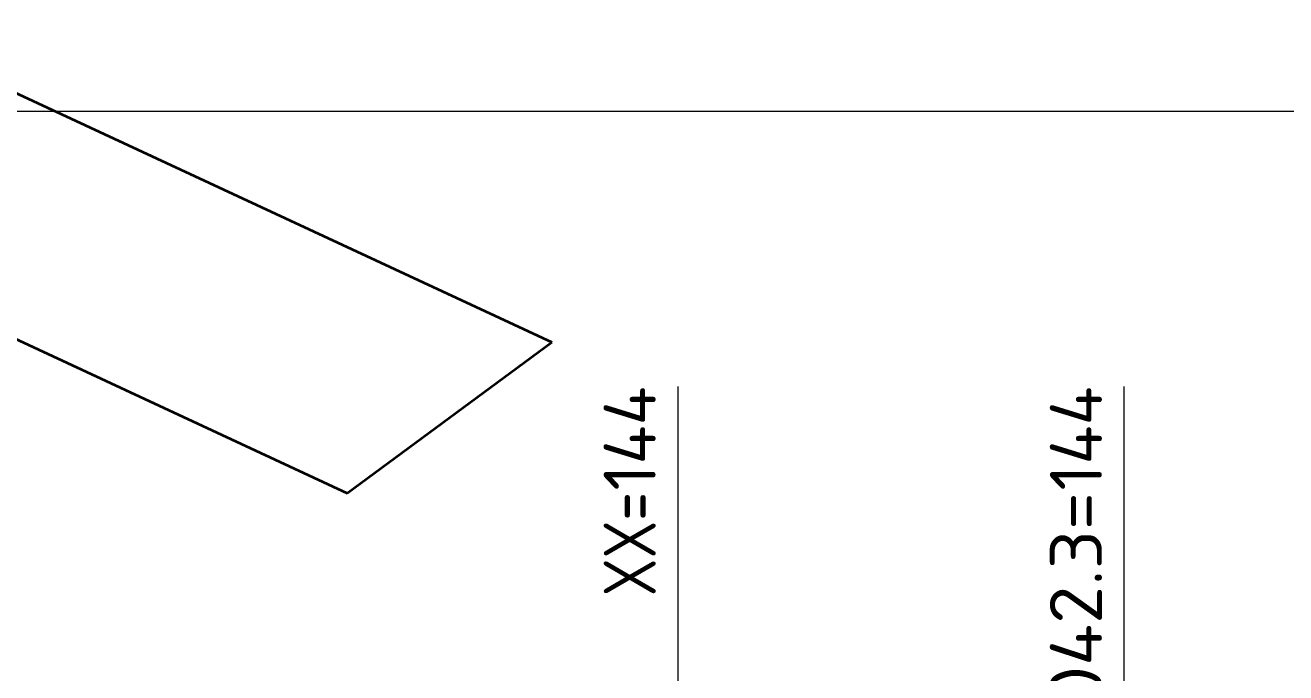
# Model space of a CAD drawing. Header units: millimetres. Extents: x 120 to 10915, y 515 to 8014.
# Drawn here: x 7711 to 8559, y 5363 to 5798 of the extents above; entities that cross this region are included whole.
import ezdxf
from ezdxf.enums import TextEntityAlignment as Align

# ---------------------------------------------------------------- set-up
doc = ezdxf.new("R2010")
doc.units = ezdxf.units.MM
doc.layers.get('0').update_dxf_attribs({"lineweight": 13})
doc.layers.add('201_Dimensions', color=7, linetype='Continuous', lineweight=13)
doc.layers.add('202_Information', color=7, linetype='Continuous', lineweight=13)
doc.styles.get("Standard").update_dxf_attribs({"font": 'isocp.shx'})

# ---------------------------------------------------------------- blocks, each defined once
blk = doc.blocks.new('BLOCK27')
at = {"layer": '201_Dimensions', "color": 2, "lineweight": 18}
blk.add_line((8150, 1269.999878), (8150, 1655.000122), dxfattribs=at)
for s, width, p, p2 in [('144', 0.72414, (8135, 1584.999878), (8135, 1655.000122)), ('XX=', 0.677422, (8135, 1513.999756), (8135, 1584))]:
    blk.add_text(s, height=35, rotation=90, dxfattribs=dict(at, width=width)).set_placement(p, p2, align=Align.FIT)
blk = doc.blocks.new('BLOCK36')
at = {"layer": '201_Dimensions', "color": 2, "lineweight": 18}
blk.add_line((8450, 1269.999878), (8450, 1655.000122), dxfattribs=at)
for s, width, p, p2 in [('144', 0.72414, (8435, 1584.999878), (8435, 1655.000122)), ('H042.3=', 0.783583, (8435, 1408.999634), (8435, 1583.999878))]:
    blk.add_text(s, height=35, rotation=90, dxfattribs=dict(at, width=width)).set_placement(p, p2, align=Align.FIT)
blk = doc.blocks.new('BLOCK37')
at = {"layer": '201_Dimensions', "color": 2, "lineweight": 18}
blk.add_line((1950, 1840), (10310, 1840), dxfattribs=at)
blk = doc.blocks.new('PREL')
at = {"layer": '202_Information', "color": 1, "lineweight": 35}
for p, q in [((7279.177205, 3780.110542), (8065.048694, 3414.802741)), ((7137.197215, 3680.695082), (7927.600689, 3313.280614)), ((7927.600689, 3313.280614), (8065.048694, 3414.802741))]:
    blk.add_line(p, q, dxfattribs=at)

msp = doc.modelspace()

# ---------------------------------------------------------------- block references
at = {"color": 7, "lineweight": 35}
msp.add_blockref('PREL', (0, 2170), dxfattribs=at)
at = {"layer": '201_Dimensions', "lineweight": 0}
for name in ['BLOCK37', 'BLOCK27', 'BLOCK36']:
    msp.add_blockref(name, (0, 3900), dxfattribs=at)

doc.saveas('drawing.dxf')
